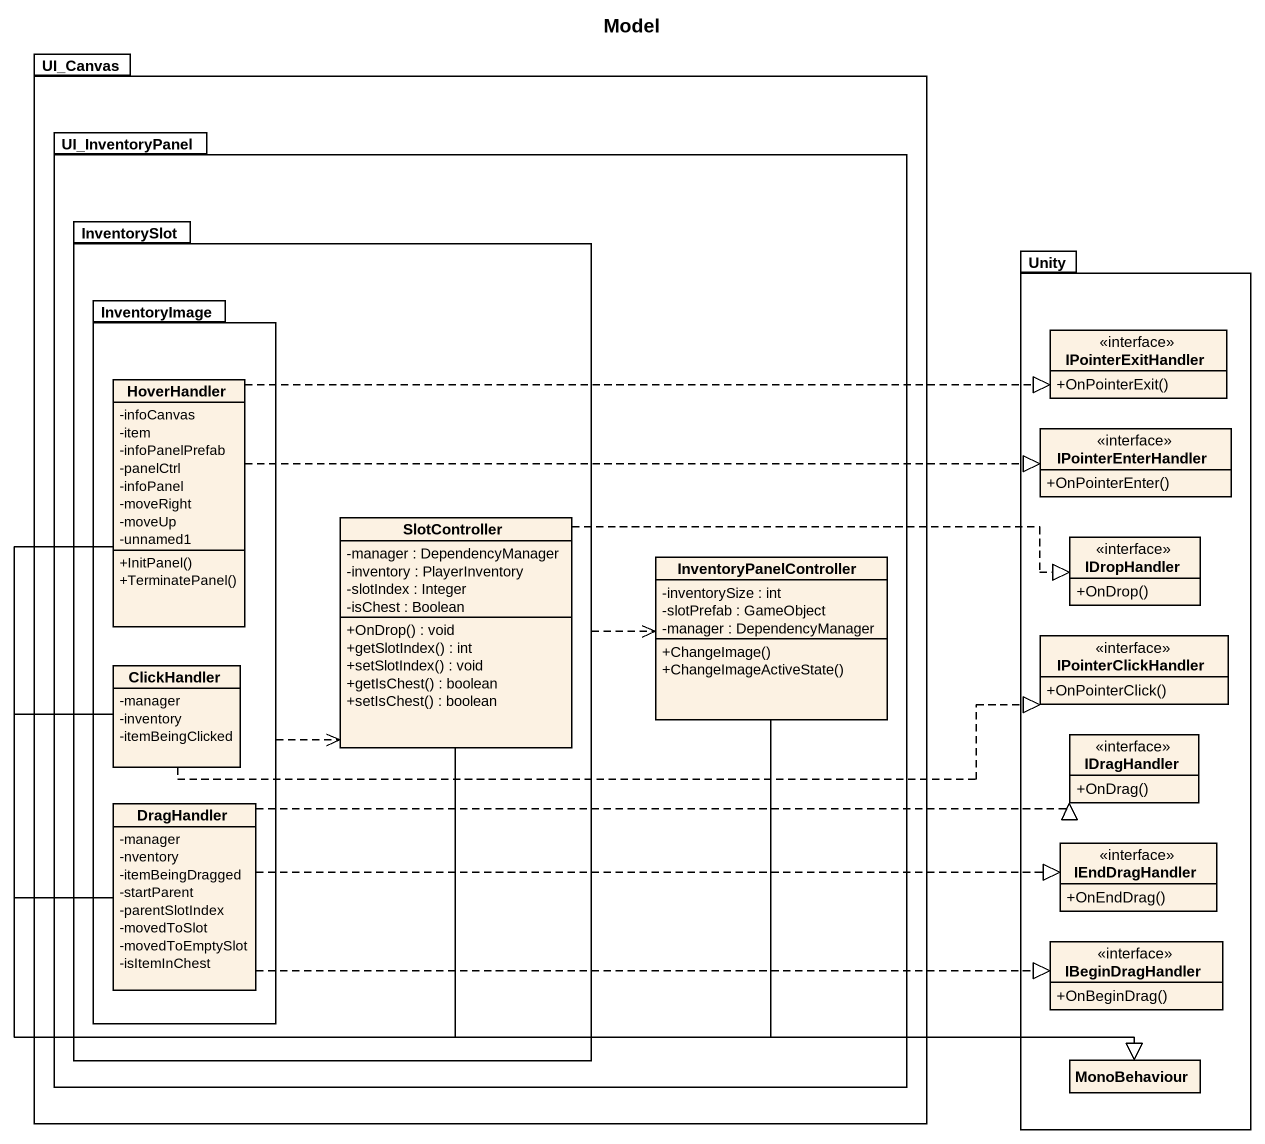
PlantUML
@startuml
title Model
hide circle
hide empty members
skinparam classAttributeIconSize 0
package UI_Canvas {
  package UI_InventoryPanel {
    package InventorySlot {
      package InventoryImage {
        class HoverHandler {
          -infoCanvas
          -item
          -infoPanelPrefab
          -panelCtrl
          -infoPanel
          -moveRight
          -moveUp
          -unnamed1
          +InitPanel()
          +TerminatePanel()
        }
        class ClickHandler {
          -manager
          -inventory
          -itemBeingClicked
        }
        class DragHandler {
          -manager
          -nventory
          -itemBeingDragged
          -startParent
          -parentSlotIndex
          -movedToSlot
          -movedToEmptySlot
          -isItemInChest
        }
      }
      class SlotController {
        -manager : DependencyManager
        -inventory : PlayerInventory
        -slotIndex : Integer
        -isChest : Boolean
        +OnDrop() : void
        +getSlotIndex() : int
        +setSlotIndex() : void
        +getIsChest() : boolean
        +setIsChest() : boolean
      }
    }
    class InventoryPanelController {
      -inventorySize : int
      -slotPrefab : GameObject
      -manager : DependencyManager
      +ChangeImage()
      +ChangeImageActiveState()
    }
  }
}
package Unity {
  interface IPointerExitHandler {
    +OnPointerExit()
  }
  interface IPointerEnterHandler {
    +OnPointerEnter()
  }
  interface IDropHandler {
    +OnDrop()
  }
  interface IPointerClickHandler {
    +OnPointerClick()
  }
  interface IDragHandler {
    +OnDrag()
  }
  interface IEndDragHandler {
    +OnEndDrag()
  }
  interface IBeginDragHandler {
    +OnBeginDrag()
  }
  class MonoBehaviour
}
InventorySlot .right.> InventoryPanelController
InventoryImage .right.> SlotController
HoverHandler .right.|> IPointerExitHandler
HoverHandler .right.|> IPointerEnterHandler
HoverHandler -right-|> MonoBehaviour
SlotController .right.|> IDropHandler
SlotController --|> MonoBehaviour
InventoryPanelController --|> MonoBehaviour
ClickHandler .right.|> IPointerClickHandler
ClickHandler -right-|> MonoBehaviour
DragHandler .right.|> IDragHandler
DragHandler .right.|> IEndDragHandler
DragHandler .right.|> IBeginDragHandler
DragHandler -right-|> MonoBehaviour
@enduml
